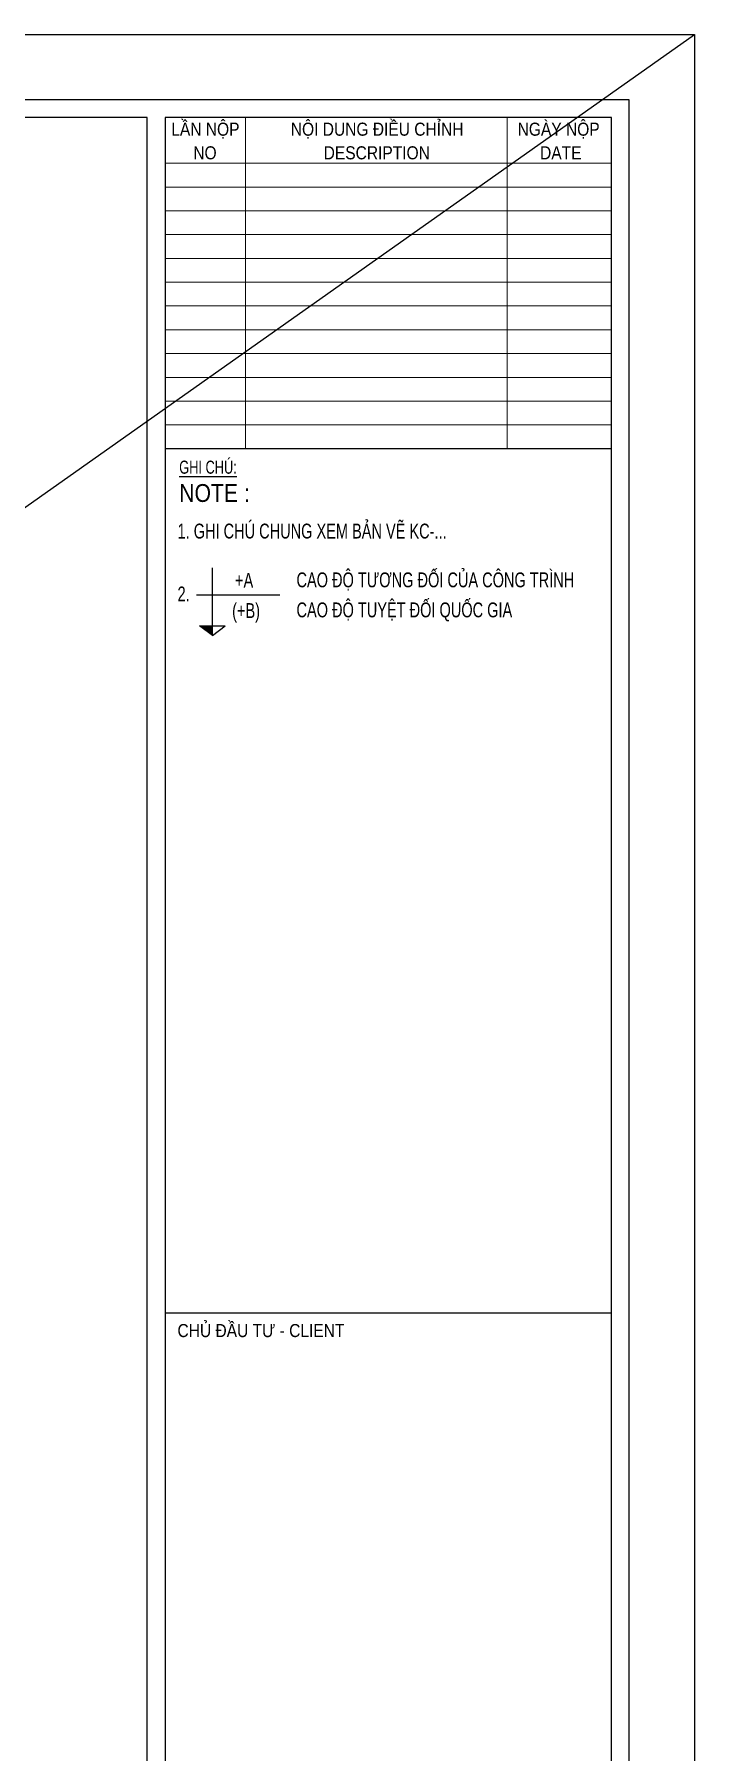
# Model space of a CAD drawing. Extents: x -24357 to 91799, y -17201 to -2351.
# Drawn here: x 20024 to 22799, y -9569 to -2351 of the extents above; entities that cross this region are included whole.
import ezdxf
from ezdxf.enums import TextEntityAlignment as Align

# ---------------------------------------------------------------- set-up
doc = ezdxf.new("R2010")
doc.units = 0
doc.header["$LTSCALE"] = 500
doc.header["$MEASUREMENT"] = 0
doc.layers.get('0').update_dxf_attribs({"linetype": 'CONTINUOUS'})
doc.layers.get('DEFPOINTS').update_dxf_attribs({"linetype": 'CONTINUOUS'})
for name, color, linetype in [('CDC -TEXT KHUNG', 7, 'CONTINUOUS'), ('CDC-KHUNGTEN', 7, 'CONTINUOUS'), ('CDC.06.TEXT', 2, 'CONTINUOUS'), ('CDC.10.HATCH', 251, 'CONTINUOUS'), ('CDC.11.NOTE', 8, 'CONTINUOUS')]:
    doc.layers.add(name, color=color, linetype=linetype)
doc.layers.add('KCS_Plotter', color=11, linetype='CONTINUOUS', plot=False)
doc.styles.add('ARIAL', font='arial.ttf', dxfattribs={"width": 0.7})
doc.styles.add('Arial_4', font='arial.ttf', dxfattribs={"width": 0.75, "height": 3})
doc.styles.add('KT CDC', font='arial.ttf', dxfattribs={"width": 0.85, "height": 200})

# ---------------------------------------------------------------- blocks, each defined once
blk = doc.blocks.new('CDTA1')
at = {"layer": 'CDC-KHUNGTEN', "color": 6, "lineweight": 25}
blk.add_line((0, 90), (-75, 90), dxfattribs=at)
at = {"layer": 'CDC-KHUNGTEN', "color": 6, "style": 'KT CDC', "width": 0.85}
blk.add_text('CHỦ ĐẦU TƯ - CLIENT', height=2.2, dxfattribs=at).set_placement((-72.93, 86))
blk = doc.blocks.new('KHUNG A1')
at = {"layer": 'CDC-KHUNGTEN', "color": 8, "lineweight": 9}
for p, q in [((10382.72, 1278.17), (10382.72, 1222.51)), ((10426.72, 1278.17), (10426.72, 1222.51)), ((10444.22, 1270.51), (10369.22, 1270.51)), ((10444.22, 1266.51), (10369.22, 1266.51)), ((10444.22, 1262.51), (10369.22, 1262.51)), ((10444.22, 1258.51), (10369.22, 1258.51)), ((10444.22, 1254.51), (10369.22, 1254.51)), ((10444.22, 1250.51), (10369.22, 1250.51)), ((10444.22, 1246.51), (10369.22, 1246.51)), ((10444.22, 1242.51), (10369.22, 1242.51)), ((10444.22, 1238.51), (10369.22, 1238.51)), ((10444.22, 1234.51), (10369.22, 1234.51)), ((10444.22, 1230.51), (10369.22, 1230.51)), ((10444.22, 1226.51), (10369.22, 1226.51))]:
    blk.add_line(p, q, dxfattribs=at)
at = {"layer": 'CDC-KHUNGTEN', "color": 6, "lineweight": 25}
blk.add_line((10444.22, 1222.51), (10369.22, 1222.51), dxfattribs=at)
at = {"layer": 'CDC-KHUNGTEN'}
for points in [[(10366.22, 712.17), (10366.22, 1278.17), (9655.22, 1278.17), (9655.22, 712.17)], [(10369.22, 712.17), (10444.22, 712.17), (10444.22, 1278.17), (10369.22, 1278.17)]]:
    blk.add_lwpolyline(points, close=True, dxfattribs=at)
at = {"layer": 'CDC.10.HATCH', "color": 8}
blk.add_lwpolyline([(9652.22, 709.17), (10447.22, 709.17), (10447.22, 1281.17), (9652.22, 1281.17)], close=True, dxfattribs=at)
at = {"layer": 'DEFPOINTS', "color": 1}
blk.add_lwpolyline([(9617.22, 698.17), (9617.22, 1292.17), (10458.22, 1292.17), (10458.22, 698.17), (9617.22, 698.17)], close=True, dxfattribs=at)
at = {"layer": 'CDC-KHUNGTEN'}
blk.add_blockref('CDTA1', (10444.22, 987.17), dxfattribs=at)
at = {"layer": 'CDC -TEXT KHUNG', "color": 7, "style": 'KT CDC', "width": 0.85}
for s, p in [('NO', (10373.95, 1271.16)), ('DESCRIPTION', (10395.86, 1271.16)), ('DATE', (10432.24, 1271.16))]:
    blk.add_text(s, height=2.2, dxfattribs=at).set_placement(p)
at = {"layer": 'CDC -TEXT KHUNG', "char_height": 2.2, "attachment_point": 2, "line_spacing_factor": 0.941778, "style": 'KT CDC'}
for s, insert, width in [('LẦN NỘP', (10375.98, 1277.33), 14.6422), ('NỘI DUNG ĐIỀU CHỈNH', (10404.85, 1277.33), 36.9971), ('NGÀY NỘP', (10435.36, 1277.33), 17.5559)]:
    blk.add_mtext(s, dxfattribs=dict(at, insert=insert, width=width))
at = {"layer": 'CDC-KHUNGTEN', "color": 7, "style": 'Arial_4', "width": 0.85}
blk.add_text('NOTE :', height=3, dxfattribs=at).set_placement((10371.58, 1213.57))
at = {"layer": 'CDC-KHUNGTEN', "color": 6, "insert": (10371.58, 1220.51), "char_height": 2.2, "width": 18.8196, "attachment_point": 1, "style": 'ARIAL'}
blk.add_mtext('{\\LGHI CHÚ:}', dxfattribs=at)

msp = doc.modelspace()

# ---------------------------------------------------------------- linework, layer by layer
at = {"layer": 'CDC.11.NOTE'}
for p, q in [((20771.89, -4878.02), (20771.89, -4593.86)), ((20704.99, -4707.08), (21055.58, -4707.08)), ((20771.89, -4878.02), (20717.89, -4836.64)), ((20717.89, -4836.64), (20825.89, -4836.64)), ((20771.89, -4878.02), (20825.89, -4836.64))]:
    msp.add_line(p, q, dxfattribs=at)
msp.add_solid([(20717.89, -4836.64), (20771.89, -4878.02), (20771.89, -4836.64), (20771.89, -4878.02)], dxfattribs=at)
at = {"layer": 'KCS_Plotter'}
msp.add_line((1773.64, -17201.4), (22798.64, -2351.4), dxfattribs=at)

# ---------------------------------------------------------------- block references
at = {"xscale": 25, "yscale": 25, "zscale": 25}
msp.add_blockref('KHUNG A1', (-238656.95, -34655.74), dxfattribs=at)

# ---------------------------------------------------------------- texts
at = {"layer": 'CDC.06.TEXT', "style": 'ARIAL', "width": 0.7}
for s, p in [('1. GHI CHÚ CHUNG XEM BẢN VẼ KC-...', (20625.51, -4438.95)), ('2. ', (20625.51, -4703.14))]:
    msp.add_text(s, height=62.5, dxfattribs=at).set_placement(p, align=Align.MIDDLE_LEFT)
for s, p in [('+A', (20905.38, -4645.73)), ('CAO ĐỘ TƯƠNG ĐỐI CỦA CÔNG TRÌNH', (21709.04, -4641.49)), ('CAO ĐỘ TUYỆT ĐỐI QUỐC GIA', (21578.72, -4769.35))]:
    msp.add_text(s, height=62.5, dxfattribs=at).set_placement(p, align=Align.MIDDLE)
msp.add_text('(+B)', height=62.5, dxfattribs=at).set_placement((20854.98, -4804.43))

doc.saveas('drawing.dxf')
